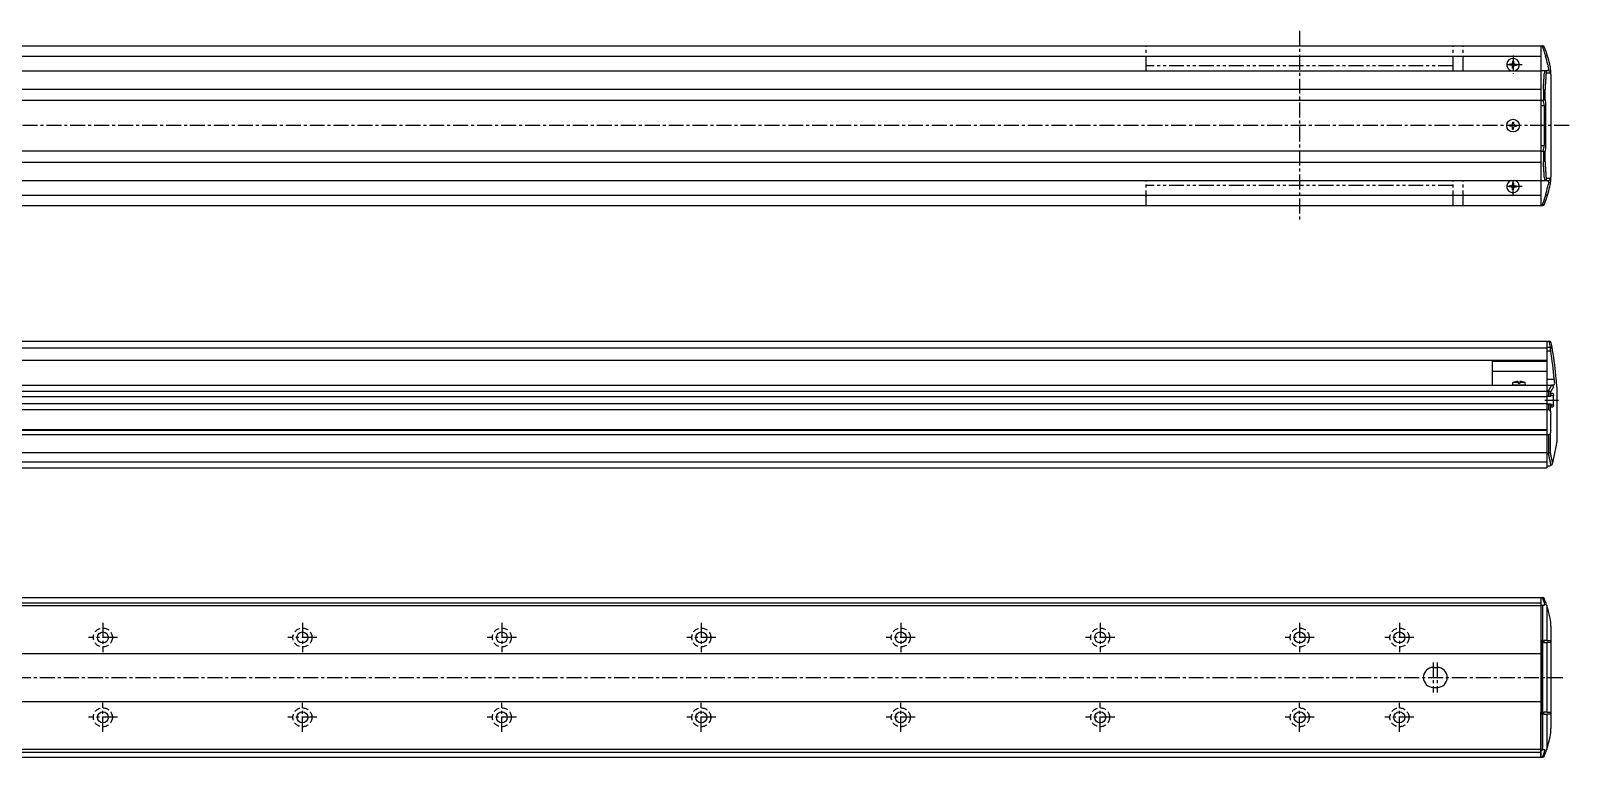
# Model space of a CAD drawing. Extents: x -708 to 834, y 143 to 576.
# Drawn here: x 63 to 834, y 212 to 576 of the extents above; entities that cross this region are included whole.
import ezdxf

# ---------------------------------------------------------------- set-up
doc = ezdxf.new("R2010")
doc.units = 0
for name, pattern in [('CENTER', [12, 7.5, -1.5, 1.5, -1.5]), ('DASHED', [4.5, 3, -1.5]), ('PHANTOM', [15, 7.5, -1.5, 1.5, -1.5, 1.5, -1.5])]:
    doc.linetypes.add(name, pattern=pattern)
doc.layers.get('0').update_dxf_attribs({"linetype": 'CONTINUOUS'})
doc.layers.add('CENTER', color=1, linetype='CENTER')

# ---------------------------------------------------------------- blocks, each defined once
blk = doc.blocks.new('DTL0004')
at = {"color": 0, "linetype": 'CONTINUOUS'}
for p, q in [((-3.15, 0), (-3.04, 1.3)), ((3.15, 0), (-3.15, 0)), ((-0.4, 1.3), (-3.04, 1.3)), ((-0.4, 1.89), (-0.4, 0.9)), ((0.4, 0.9), (-0.4, 0.9)), ((0.4, 1.89), (0.4, 0.9)), ((3.04, 1.3), (0.4, 1.3)), ((3.15, 0), (3.04, 1.3))]:
    blk.add_line(p, q, dxfattribs=at)
for start, end in [(92.87228, 112.35653), (67.64347, 87.12772)]:
    blk.add_arc((0, -6.08), 7.98, start, end, dxfattribs=at)
at = {"color": 0}
blk.add_point((0, 0), dxfattribs=at)
blk.add_point((0, 0), dxfattribs=at)

msp = doc.modelspace()

# ---------------------------------------------------------------- linework, layer by layer
at = {"color": 7, "linetype": 'CONTINUOUS'}
for p, q in [((-537.79, 568.36), (820.21, 568.36)), ((-223.79, 563.16), (820.21, 563.16)), ((820.21, 568.36), (820.21, 488.36)), ((820.21, 568.36), (820.79, 568.36)), ((820.99, 568.36), (820.79, 568.36)), ((822.6, 563.19), (822.45, 563.17)), ((-537.79, 555.86), (820.21, 555.86)), ((804.46, 559.11), (804.46, 558.61)), ((805.21, 559.11), (804.46, 559.11)), ((805.21, 558.61), (804.46, 558.61)), ((805.96, 560.61), (805.96, 559.86)), ((805.96, 560.61), (806.46, 560.61)), ((805.96, 557.11), (805.96, 557.87)), ((805.96, 557.11), (806.46, 557.11)), ((806.46, 560.61), (806.46, 559.86)), ((806.46, 557.11), (806.46, 557.87)), ((807.2, 559.11), (807.96, 559.11)), ((807.2, 558.61), (807.96, 558.61)), ((807.96, 559.11), (807.96, 558.61)), ((823.88, 555.86), (820.21, 555.86)), ((823.59, 558.86), (823.81, 558.13)), ((824.79, 558.09), (824.57, 559.08)), ((825.11, 555.98), (825.11, 555.99)), ((823.04, 554.86), (824.87, 554.86)), ((825.21, 554.01), (825.21, 502.71)), ((-537.79, 546.63), (820.21, 546.63)), ((-537.79, 541.1), (820.21, 541.1)), ((820.21, 541.11), (821.29, 541.11)), ((821.4, 541.12), (821.29, 541.11)), ((821.39, 546.61), (821.4, 546.61)), ((821.4, 546.61), (821.4, 541.12)), ((822.38, 541.7), (822.38, 546.44)), ((820.21, 538.36), (821.72, 538.36)), ((821.72, 538.36), (821.72, 518.36)), ((822.71, 518.36), (822.71, 538.36)), ((804.46, 528.61), (804.46, 528.11)), ((805.21, 528.61), (804.46, 528.61)), ((805.21, 528.11), (804.46, 528.11)), ((805.96, 530.11), (805.96, 529.36)), ((805.96, 530.11), (806.46, 530.11)), ((805.96, 526.61), (805.96, 527.37)), ((805.96, 526.61), (806.46, 526.61)), ((806.46, 530.11), (806.46, 529.36)), ((806.46, 526.61), (806.46, 527.37)), ((807.2, 528.61), (807.96, 528.61)), ((807.2, 528.11), (807.96, 528.11)), ((807.96, 528.61), (807.96, 528.11)), ((820.21, 518.36), (821.72, 518.36)), ((-537.79, 515.63), (820.21, 515.63)), ((-537.79, 510.09), (820.21, 510.09)), ((820.21, 515.61), (821.29, 515.61)), ((821.29, 515.61), (821.4, 515.61)), ((821.4, 510.11), (821.39, 510.11)), ((821.4, 515.61), (821.4, 510.11)), ((822.38, 510.29), (822.38, 515.02)), ((824.87, 501.86), (823.04, 501.86)), ((-537.79, 500.86), (820.21, 500.86)), ((804.46, 498.11), (804.46, 497.61)), ((805.21, 498.11), (804.46, 498.11)), ((805.21, 497.61), (804.46, 497.61)), ((805.96, 499.61), (805.96, 498.86)), ((805.96, 499.61), (806.46, 499.61)), ((805.96, 496.11), (805.96, 496.87)), ((805.96, 496.11), (806.46, 496.11)), ((806.46, 499.61), (806.46, 498.86)), ((806.46, 496.11), (806.46, 496.87)), ((807.2, 498.11), (807.96, 498.11)), ((807.2, 497.61), (807.96, 497.61)), ((807.96, 498.11), (807.96, 497.61)), ((820.21, 500.86), (823.88, 500.86)), ((823.59, 497.86), (823.81, 498.6)), ((824.57, 497.64), (824.79, 498.64)), ((825.11, 500.73), (825.11, 500.75)), ((-537.79, 488.36), (820.21, 488.36)), ((-223.79, 493.56), (820.21, 493.56)), ((820.21, 488.36), (820.79, 488.36)), ((820.79, 488.36), (820.99, 488.36)), ((822.6, 493.54), (822.45, 493.56)), ((-223.79, 420.28), (823.21, 420.28)), ((-223.79, 416.92), (823.21, 416.92)), ((823.21, 420.28), (823.21, 357.78)), ((823.21, 420.28), (823.21, 410.78)), ((823.21, 420.28), (824.39, 420.28)), ((823.21, 420.28), (823.21, 410.78)), ((823.21, 417.39), (824.9, 417.39)), ((824.4, 420.28), (824.39, 420.28)), ((-223.79, 410.78), (823.21, 410.78)), ((795.71, 410.78), (795.71, 398.28)), ((795.71, 410.31), (823.21, 410.31)), ((823.21, 415.51), (825.06, 415.51)), ((795.71, 405.32), (823.21, 405.32)), ((823.21, 401.28), (826.88, 401.28)), ((-537.79, 398.28), (823.21, 398.28)), ((-537.79, 395.28), (823.21, 395.28)), ((823.21, 398.28), (825.45, 398.28)), ((823.21, 398.28), (823.21, 356.78)), ((823.21, 395.28), (823.79, 395.28)), ((823.79, 395.28), (823.99, 395.26)), ((823.99, 395.26), (823.99, 392.68)), ((824.92, 392.68), (824.92, 394.7)), ((826.12, 394.13), (825.17, 394.13)), ((825.17, 394.13), (825.17, 392.68)), ((826.59, 398.28), (825.45, 398.28)), ((825.45, 398.28), (825.6, 398.27)), ((826.81, 398.37), (826.59, 398.28)), ((828.11, 398.6), (828.11, 398.59)), ((828.21, 397.28), (828.21, 369.78)), ((-537.79, 392.53), (823.21, 392.53)), ((-537.79, 389.03), (823.21, 389.03)), ((-537.79, 386.02), (823.21, 386.02)), ((823.21, 392.68), (825.17, 392.68)), ((823.21, 388.88), (825.17, 388.88)), ((823.21, 386.02), (823.99, 386.02)), ((823.99, 388.88), (823.99, 386.02)), ((824.92, 385.21), (824.92, 388.88)), ((825.17, 393.13), (826.44, 393.13)), ((825.17, 388.88), (825.17, 387.43)), ((825.17, 388.43), (826.44, 388.43)), ((825.17, 387.43), (826.12, 387.43)), ((826.44, 388.43), (826.44, 393.13)), ((825.06, 375.78), (825.06, 383.78)), ((-537.79, 376.08), (823.21, 376.08)), ((-537.79, 375.78), (823.21, 375.78)), ((-537.79, 373.54), (823.21, 373.54)), ((823.21, 373.54), (823.99, 373.54)), ((823.99, 373.54), (823.99, 364.28)), ((824.92, 364.55), (824.92, 374.35)), ((-537.79, 364.55), (823.21, 364.55)), ((823.21, 364.28), (823.93, 364.28)), ((823.99, 364.28), (823.93, 364.28)), ((-537.79, 359.78), (823.21, 359.78)), ((-537.79, 356.78), (823.21, 356.78)), ((823.21, 357.78), (824.15, 357.78)), ((826.09, 359.31), (826.05, 359.17)), ((-537.79, 291.83), (820.21, 291.83)), ((-537.79, 289.23), (820.21, 289.23)), ((-537.79, 287.83), (820.21, 287.83)), ((820.21, 291.83), (820.21, 211.83)), ((820.21, 291.83), (820.21, 269.38)), ((820.21, 291.83), (820.93, 291.83)), ((820.21, 288.08), (821.15, 288.08)), ((820.93, 291.83), (820.99, 291.83)), ((821.15, 215.58), (821.15, 288.08)), ((823.05, 288.04), (823.09, 287.91)), ((823.09, 287.91), (823.09, 270.33)), ((820.66, 270.33), (820.21, 270.33)), ((820.66, 270.33), (820.66, 233.33)), ((823.09, 270.33), (821.71, 270.33)), ((821.71, 270.33), (821.71, 269.33)), ((823.09, 270.33), (825.04, 270.33)), ((825.04, 270.33), (825.21, 270.27)), ((825.21, 277.48), (825.21, 226.18)), ((-537.79, 263.83), (820.21, 263.83)), ((820.21, 269.38), (820.66, 269.37)), ((821.71, 269.33), (823.09, 269.33)), ((823.09, 269.33), (823.09, 234.33)), ((825.04, 269.33), (823.09, 269.33)), ((825.21, 269.27), (825.04, 269.33)), ((766.21, 256.83), (768.21, 256.83)), ((766.21, 246.83), (768.21, 246.83)), ((-537.79, 239.83), (820.21, 239.83)), ((820.66, 234.29), (820.21, 234.28)), ((820.21, 211.83), (820.21, 234.28)), ((820.66, 233.33), (820.21, 233.33)), ((823.09, 234.33), (821.71, 234.33)), ((821.71, 233.33), (821.71, 234.33)), ((821.71, 233.33), (823.09, 233.33)), ((823.09, 234.33), (825.04, 234.33)), ((823.09, 233.33), (823.09, 215.75)), ((825.04, 233.33), (823.09, 233.33)), ((825.04, 234.33), (825.21, 234.39)), ((825.21, 233.39), (825.04, 233.33)), ((-537.79, 215.83), (820.21, 215.83)), ((-537.79, 214.43), (820.21, 214.43)), ((-537.79, 211.83), (820.21, 211.83)), ((820.21, 215.58), (821.15, 215.58)), ((820.21, 211.83), (820.93, 211.83)), ((820.99, 211.83), (820.93, 211.83)), ((823.09, 215.75), (823.05, 215.62))]:
    msp.add_line(p, q, dxfattribs=at)
at = {"color": 3, "linetype": 'PHANTOM'}
for p, q in [((622.21, 555.86), (622.21, 568.36)), ((776.21, 555.86), (776.21, 568.36)), ((781.21, 555.86), (781.21, 568.36)), ((776.21, 558.36), (622.21, 558.36)), ((622.21, 488.36), (622.21, 500.86)), ((776.21, 498.36), (622.21, 498.36)), ((776.21, 488.36), (776.21, 500.86)), ((781.21, 488.36), (781.21, 500.86))]:
    msp.add_line(p, q, dxfattribs=at)
at = {"color": 7, "linetype": 'CONTINUOUS'}
for points in [[(823.49, 563.19), (823.49, 563.19), (823.48, 563.21), (823.37, 563.27), (823.17, 563.28), (822.9, 563.25), (822.6, 563.19)], [(824.11, 556.67), (824.02, 557.22), (823.81, 558.13)], [(824.11, 500.06), (824.02, 499.5), (823.81, 498.6)], [(823.49, 493.54), (823.49, 493.54), (823.48, 493.52), (823.37, 493.46), (823.17, 493.45), (822.9, 493.48), (822.6, 493.54)], [(825.06, 415.51), (825.02, 415.94), (824.97, 416.56), (824.93, 417.06), (824.9, 417.39)], [(826.12, 394.13), (826.13, 394.13), (826.24, 394.06), (826.33, 393.89), (826.39, 393.65), (826.43, 393.36), (826.44, 393.13)], [(826.81, 398.37), (827.02, 398.77), (827.11, 399.24)], [(826.44, 388.43), (826.43, 388.33), (826.41, 388.01), (826.35, 387.72), (826.25, 387.52), (826.15, 387.43), (826.12, 387.43)], [(824.92, 385.21), (825, 384.72), (825.06, 383.78)], [(825.06, 375.78), (825.04, 375.24), (824.92, 374.35)], [(826.09, 359.31), (827.01, 363.4), (827.79, 367.36)], [(823.05, 288.04), (823.01, 288.14), (822.86, 288.27), (822.6, 288.32), (822.21, 288.25)], [(824.79, 281.56), (824.01, 284.83), (823.09, 287.91)], [(823.09, 215.75), (824.01, 218.84), (824.79, 222.1)], [(822.21, 215.41), (822.42, 215.35), (822.73, 215.35), (822.95, 215.45), (823.05, 215.62)]]:
    msp.add_lwpolyline(points, dxfattribs=at)
for points in [[(821.39, 546.61, 0), (821.39, 546.68, 0), (821.39, 546.74, 0), (821.4, 546.8, 0), (821.4, 546.86, 0), (821.41, 546.92, 0), (821.41, 546.99, 0), (821.41, 547.05, 0), (821.42, 547.11, 0), (821.42, 547.17, 0), (821.43, 547.23, 0), (821.43, 547.29, 0), (821.44, 547.36, 0), (821.44, 547.42, 0), (821.44, 547.48, 0), (821.45, 547.54, 0), (821.45, 547.6, 0), (821.46, 547.67, 0), (821.46, 547.73, 0), (821.46, 547.79, 0), (821.47, 547.85, 0), (821.47, 547.91, 0), (821.48, 547.98, 0), (821.48, 548.04, 0), (821.49, 548.1, 0), (821.49, 548.16, 0), (821.49, 548.22, 0), (821.5, 548.29, 0), (821.5, 548.35, 0), (821.51, 548.41, 0), (821.51, 548.47, 0), (821.51, 548.53, 0), (821.52, 548.6, 0), (821.52, 548.66, 0), (821.53, 548.72, 0), (821.53, 548.78, 0), (821.53, 548.84, 0), (821.54, 548.9, 0), (821.54, 548.97, 0), (821.55, 549.03, 0), (821.55, 549.09, 0), (821.55, 549.15, 0), (821.56, 549.22, 0), (821.56, 549.28, 0), (821.57, 549.34, 0), (821.57, 549.4, 0), (821.57, 549.46, 0), (821.58, 549.52, 0), (821.58, 549.59, 0), (821.59, 549.65, 0), (821.59, 549.71, 0), (821.6, 549.77, 0), (821.6, 549.84, 0), (821.6, 549.9, 0), (821.61, 549.96, 0), (821.61, 550.02, 0), (821.62, 550.08, 0), (821.62, 550.14, 0), (821.62, 550.21, 0), (821.63, 550.27, 0), (821.63, 550.33, 0), (821.63, 550.39, 0), (821.64, 550.45, 0), (821.64, 550.52, 0), (821.65, 550.58, 0), (821.65, 550.64, 0), (821.65, 550.7, 0), (821.66, 550.76, 0), (821.66, 550.83, 0), (821.67, 550.89, 0), (821.67, 550.95, 0), (821.67, 551.01, 0), (821.68, 551.07, 0), (821.68, 551.14, 0), (821.69, 551.2, 0), (821.69, 551.26, 0), (821.69, 551.32, 0), (821.7, 551.38, 0), (821.7, 551.45, 0), (821.71, 551.51, 0), (821.71, 551.57, 0), (821.72, 551.63, 0), (821.72, 551.69, 0), (821.72, 551.76, 0), (821.73, 551.82, 0), (821.73, 551.88, 0), (821.73, 551.94, 0), (821.74, 552, 0), (821.74, 552.07, 0), (821.75, 552.13, 0), (821.75, 552.19, 0), (821.75, 552.25, 0), (821.76, 552.31, 0), (821.76, 552.38, 0), (821.77, 552.44, 0), (821.77, 552.5, 0), (821.77, 552.56, 0), (821.78, 552.62, 0), (821.78, 552.69, 0), (821.79, 552.75, 0), (821.79, 552.81, 0), (821.79, 552.87, 0), (821.8, 552.93, 0), (821.8, 553, 0), (821.8, 553.06, 0), (821.81, 553.12, 0), (821.81, 553.18, 0), (821.82, 553.24, 0), (821.82, 553.31, 0), (821.83, 553.37, 0), (821.83, 553.43, 0), (821.83, 553.49, 0), (821.84, 553.55, 0), (821.84, 553.62, 0), (821.84, 553.68, 0), (821.85, 553.74, 0), (821.85, 553.8, 0), (821.86, 553.87, 0), (821.86, 553.93, 0), (821.86, 553.99, 0), (821.87, 554.05, 0), (821.87, 554.11, 0), (821.88, 554.17, 0), (821.88, 554.24, 0), (821.88, 554.3, 0), (821.89, 554.36, 0), (821.89, 554.42, 0), (821.89, 554.49, 0), (821.9, 554.55, 0)], [(822.38, 546.44, 0), (822.38, 546.5, 0), (822.39, 546.56, 0), (822.39, 546.62, 0), (822.4, 546.68, 0), (822.4, 546.74, 0), (822.4, 546.8, 0), (822.41, 546.86, 0), (822.41, 546.92, 0), (822.42, 546.98, 0), (822.42, 547.04, 0), (822.42, 547.1, 0), (822.43, 547.16, 0), (822.43, 547.23, 0), (822.44, 547.29, 0), (822.44, 547.35, 0), (822.45, 547.41, 0), (822.45, 547.47, 0), (822.45, 547.53, 0), (822.46, 547.59, 0), (822.46, 547.65, 0), (822.47, 547.71, 0), (822.47, 547.77, 0), (822.47, 547.83, 0), (822.48, 547.89, 0), (822.48, 547.95, 0), (822.49, 548.01, 0), (822.49, 548.07, 0), (822.49, 548.13, 0), (822.5, 548.2, 0), (822.5, 548.26, 0), (822.51, 548.32, 0), (822.51, 548.38, 0), (822.51, 548.44, 0), (822.52, 548.5, 0), (822.52, 548.56, 0), (822.53, 548.62, 0), (822.53, 548.68, 0), (822.53, 548.74, 0), (822.54, 548.8, 0), (822.54, 548.86, 0), (822.55, 548.92, 0), (822.55, 548.98, 0), (822.55, 549.04, 0), (822.56, 549.11, 0), (822.56, 549.17, 0), (822.57, 549.23, 0), (822.57, 549.29, 0), (822.57, 549.35, 0), (822.58, 549.41, 0), (822.58, 549.47, 0), (822.59, 549.53, 0), (822.59, 549.59, 0), (822.59, 549.65, 0), (822.6, 549.71, 0), (822.6, 549.77, 0), (822.61, 549.83, 0), (822.61, 549.89, 0), (822.61, 549.96, 0), (822.62, 550.02, 0), (822.62, 550.08, 0), (822.63, 550.14, 0), (822.63, 550.2, 0), (822.63, 550.26, 0), (822.64, 550.32, 0), (822.64, 550.38, 0), (822.64, 550.44, 0), (822.65, 550.5, 0), (822.65, 550.56, 0), (822.66, 550.62, 0), (822.66, 550.68, 0), (822.66, 550.74, 0), (822.67, 550.8, 0), (822.67, 550.87, 0), (822.68, 550.93, 0), (822.68, 550.99, 0), (822.68, 551.05, 0), (822.69, 551.11, 0), (822.69, 551.17, 0), (822.7, 551.23, 0), (822.7, 551.29, 0), (822.7, 551.35, 0), (822.71, 551.41, 0), (822.71, 551.47, 0), (822.72, 551.53, 0), (822.72, 551.59, 0), (822.72, 551.65, 0), (822.73, 551.71, 0), (822.73, 551.78, 0), (822.73, 551.84, 0), (822.74, 551.9, 0), (822.74, 551.96, 0), (822.75, 552.02, 0), (822.75, 552.08, 0), (822.75, 552.14, 0), (822.76, 552.2, 0), (822.76, 552.26, 0), (822.77, 552.32, 0), (822.77, 552.38, 0), (822.77, 552.44, 0), (822.78, 552.5, 0), (822.78, 552.57, 0), (822.78, 552.63, 0), (822.79, 552.69, 0), (822.79, 552.75, 0), (822.8, 552.81, 0), (822.8, 552.87, 0), (822.8, 552.93, 0), (822.81, 552.99, 0), (822.81, 553.05, 0), (822.82, 553.11, 0), (822.82, 553.17, 0), (822.82, 553.23, 0), (822.83, 553.29, 0), (822.83, 553.35, 0), (822.84, 553.42, 0), (822.84, 553.48, 0), (822.84, 553.54, 0), (822.85, 553.6, 0), (822.85, 553.66, 0), (822.85, 553.72, 0), (822.86, 553.78, 0), (822.86, 553.84, 0), (822.87, 553.9, 0), (822.87, 553.96, 0), (822.87, 554.02, 0), (822.88, 554.08, 0), (822.88, 554.14, 0), (822.88, 554.21, 0)], [(821.9, 502.18, 0), (821.89, 502.24, 0), (821.89, 502.3, 0), (821.89, 502.37, 0), (821.88, 502.43, 0), (821.88, 502.49, 0), (821.88, 502.55, 0), (821.87, 502.61, 0), (821.87, 502.68, 0), (821.86, 502.74, 0), (821.86, 502.8, 0), (821.86, 502.86, 0), (821.85, 502.92, 0), (821.85, 502.99, 0), (821.84, 503.05, 0), (821.84, 503.11, 0), (821.84, 503.17, 0), (821.83, 503.24, 0), (821.83, 503.3, 0), (821.83, 503.36, 0), (821.82, 503.42, 0), (821.82, 503.48, 0), (821.81, 503.54, 0), (821.81, 503.61, 0), (821.8, 503.67, 0), (821.8, 503.73, 0), (821.8, 503.79, 0), (821.79, 503.85, 0), (821.79, 503.92, 0), (821.79, 503.98, 0), (821.78, 504.04, 0), (821.78, 504.1, 0), (821.77, 504.17, 0), (821.77, 504.23, 0), (821.77, 504.29, 0), (821.76, 504.35, 0), (821.76, 504.41, 0), (821.75, 504.48, 0), (821.75, 504.54, 0), (821.75, 504.6, 0), (821.74, 504.66, 0), (821.74, 504.72, 0), (821.73, 504.79, 0), (821.73, 504.85, 0), (821.73, 504.91, 0), (821.72, 504.97, 0), (821.72, 505.03, 0), (821.72, 505.1, 0), (821.71, 505.16, 0), (821.71, 505.22, 0), (821.7, 505.28, 0), (821.7, 505.34, 0), (821.69, 505.4, 0), (821.69, 505.47, 0), (821.69, 505.53, 0), (821.68, 505.59, 0), (821.68, 505.65, 0), (821.67, 505.71, 0), (821.67, 505.78, 0), (821.67, 505.84, 0), (821.66, 505.9, 0), (821.66, 505.96, 0), (821.65, 506.02, 0), (821.65, 506.09, 0), (821.65, 506.15, 0), (821.64, 506.21, 0), (821.64, 506.27, 0), (821.63, 506.33, 0), (821.63, 506.4, 0), (821.63, 506.46, 0), (821.62, 506.52, 0), (821.62, 506.58, 0), (821.62, 506.64, 0), (821.61, 506.71, 0), (821.61, 506.77, 0), (821.6, 506.83, 0), (821.6, 506.89, 0), (821.6, 506.95, 0), (821.59, 507.02, 0), (821.59, 507.08, 0), (821.58, 507.14, 0), (821.58, 507.2, 0), (821.57, 507.26, 0), (821.57, 507.33, 0), (821.57, 507.39, 0), (821.56, 507.45, 0), (821.56, 507.51, 0), (821.55, 507.57, 0), (821.55, 507.64, 0), (821.55, 507.7, 0), (821.54, 507.76, 0), (821.54, 507.82, 0), (821.53, 507.88, 0), (821.53, 507.95, 0), (821.53, 508.01, 0), (821.52, 508.07, 0), (821.52, 508.13, 0), (821.51, 508.19, 0), (821.51, 508.26, 0), (821.51, 508.32, 0), (821.5, 508.38, 0), (821.5, 508.44, 0), (821.49, 508.5, 0), (821.49, 508.57, 0), (821.49, 508.63, 0), (821.48, 508.69, 0), (821.48, 508.75, 0), (821.47, 508.81, 0), (821.47, 508.88, 0), (821.46, 508.94, 0), (821.46, 509, 0), (821.46, 509.06, 0), (821.45, 509.12, 0), (821.45, 509.18, 0), (821.44, 509.25, 0), (821.44, 509.31, 0), (821.44, 509.37, 0), (821.43, 509.43, 0), (821.43, 509.49, 0), (821.42, 509.56, 0), (821.42, 509.62, 0), (821.41, 509.68, 0), (821.41, 509.74, 0), (821.41, 509.8, 0), (821.4, 509.87, 0), (821.4, 509.93, 0), (821.39, 509.99, 0), (821.39, 510.05, 0), (821.39, 510.11, 0)], [(822.88, 502.52, 0), (822.88, 502.58, 0), (822.88, 502.64, 0), (822.87, 502.7, 0), (822.87, 502.76, 0), (822.87, 502.83, 0), (822.86, 502.89, 0), (822.86, 502.95, 0), (822.85, 503.01, 0), (822.85, 503.07, 0), (822.85, 503.13, 0), (822.84, 503.19, 0), (822.84, 503.25, 0), (822.84, 503.31, 0), (822.83, 503.37, 0), (822.83, 503.43, 0), (822.82, 503.49, 0), (822.82, 503.55, 0), (822.82, 503.62, 0), (822.81, 503.68, 0), (822.81, 503.74, 0), (822.8, 503.8, 0), (822.8, 503.86, 0), (822.8, 503.92, 0), (822.79, 503.98, 0), (822.79, 504.04, 0), (822.78, 504.1, 0), (822.78, 504.16, 0), (822.78, 504.22, 0), (822.77, 504.28, 0), (822.77, 504.34, 0), (822.77, 504.4, 0), (822.76, 504.47, 0), (822.76, 504.53, 0), (822.75, 504.59, 0), (822.75, 504.65, 0), (822.75, 504.71, 0), (822.74, 504.77, 0), (822.74, 504.83, 0), (822.73, 504.89, 0), (822.73, 504.95, 0), (822.73, 505.01, 0), (822.72, 505.07, 0), (822.72, 505.13, 0), (822.72, 505.19, 0), (822.71, 505.25, 0), (822.71, 505.32, 0), (822.7, 505.38, 0), (822.7, 505.44, 0), (822.7, 505.5, 0), (822.69, 505.56, 0), (822.69, 505.62, 0), (822.68, 505.68, 0), (822.68, 505.74, 0), (822.68, 505.8, 0), (822.67, 505.86, 0), (822.67, 505.92, 0), (822.66, 505.98, 0), (822.66, 506.04, 0), (822.66, 506.11, 0), (822.65, 506.17, 0), (822.65, 506.23, 0), (822.64, 506.29, 0), (822.64, 506.35, 0), (822.64, 506.41, 0), (822.63, 506.47, 0), (822.63, 506.53, 0), (822.63, 506.59, 0), (822.62, 506.65, 0), (822.62, 506.71, 0), (822.61, 506.77, 0), (822.61, 506.83, 0), (822.61, 506.89, 0), (822.6, 506.95, 0), (822.6, 507.01, 0), (822.59, 507.08, 0), (822.59, 507.14, 0), (822.59, 507.2, 0), (822.58, 507.26, 0), (822.58, 507.32, 0), (822.57, 507.38, 0), (822.57, 507.44, 0), (822.57, 507.5, 0), (822.56, 507.56, 0), (822.56, 507.62, 0), (822.55, 507.68, 0), (822.55, 507.74, 0), (822.55, 507.8, 0), (822.54, 507.87, 0), (822.54, 507.93, 0), (822.53, 507.99, 0), (822.53, 508.05, 0), (822.53, 508.11, 0), (822.52, 508.17, 0), (822.52, 508.23, 0), (822.51, 508.29, 0), (822.51, 508.35, 0), (822.51, 508.41, 0), (822.5, 508.47, 0), (822.5, 508.53, 0), (822.49, 508.59, 0), (822.49, 508.65, 0), (822.49, 508.71, 0), (822.48, 508.77, 0), (822.48, 508.83, 0), (822.47, 508.9, 0), (822.47, 508.96, 0), (822.47, 509.02, 0), (822.46, 509.08, 0), (822.46, 509.14, 0), (822.45, 509.2, 0), (822.45, 509.26, 0), (822.45, 509.32, 0), (822.44, 509.38, 0), (822.44, 509.44, 0), (822.43, 509.5, 0), (822.43, 509.56, 0), (822.42, 509.62, 0), (822.42, 509.68, 0), (822.42, 509.75, 0), (822.41, 509.8, 0), (822.41, 509.87, 0), (822.4, 509.93, 0), (822.4, 509.99, 0), (822.4, 510.05, 0), (822.39, 510.11, 0), (822.39, 510.17, 0), (822.38, 510.23, 0), (822.38, 510.29, 0)], [(823.79, 395.28, 0), (823.8, 395.3, 0), (823.82, 395.33, 0), (823.84, 395.35, 0), (823.85, 395.37, 0), (823.87, 395.39, 0), (823.88, 395.42, 0), (823.9, 395.44, 0), (823.92, 395.46, 0), (823.93, 395.49, 0), (823.95, 395.51, 0), (823.96, 395.53, 0), (823.98, 395.56, 0), (824, 395.58, 0), (824.01, 395.6, 0), (824.03, 395.62, 0), (824.04, 395.65, 0), (824.06, 395.67, 0), (824.07, 395.69, 0), (824.09, 395.72, 0), (824.1, 395.74, 0), (824.12, 395.76, 0), (824.13, 395.79, 0), (824.15, 395.81, 0), (824.16, 395.83, 0), (824.18, 395.86, 0), (824.19, 395.88, 0), (824.21, 395.9, 0), (824.23, 395.93, 0), (824.24, 395.95, 0), (824.26, 395.97, 0), (824.27, 396, 0), (824.29, 396.02, 0), (824.3, 396.04, 0), (824.32, 396.06, 0), (824.33, 396.09, 0), (824.35, 396.11, 0), (824.36, 396.13, 0), (824.38, 396.16, 0), (824.39, 396.18, 0), (824.4, 396.2, 0), (824.42, 396.23, 0), (824.43, 396.25, 0), (824.45, 396.27, 0), (824.46, 396.3, 0), (824.48, 396.32, 0), (824.49, 396.34, 0), (824.51, 396.37, 0), (824.52, 396.39, 0), (824.54, 396.41, 0), (824.55, 396.44, 0), (824.57, 396.46, 0), (824.58, 396.48, 0), (824.6, 396.51, 0), (824.61, 396.53, 0), (824.62, 396.55, 0), (824.64, 396.58, 0), (824.65, 396.6, 0), (824.67, 396.62, 0), (824.68, 396.65, 0), (824.7, 396.67, 0), (824.71, 396.69, 0), (824.72, 396.72, 0), (824.74, 396.74, 0), (824.75, 396.76, 0), (824.77, 396.79, 0), (824.78, 396.81, 0), (824.79, 396.83, 0), (824.81, 396.86, 0), (824.82, 396.88, 0), (824.84, 396.9, 0), (824.85, 396.93, 0), (824.86, 396.95, 0), (824.88, 396.97, 0), (824.89, 397, 0), (824.91, 397.02, 0), (824.92, 397.04, 0), (824.93, 397.07, 0), (824.95, 397.09, 0), (824.96, 397.11, 0), (824.98, 397.14, 0), (824.99, 397.16, 0), (825, 397.18, 0), (825.01, 397.21, 0), (825.03, 397.23, 0), (825.04, 397.25, 0), (825.06, 397.28, 0), (825.07, 397.3, 0), (825.08, 397.32, 0), (825.1, 397.35, 0), (825.11, 397.37, 0), (825.12, 397.39, 0), (825.14, 397.42, 0), (825.15, 397.44, 0), (825.16, 397.47, 0), (825.18, 397.49, 0), (825.19, 397.51, 0), (825.2, 397.54, 0), (825.21, 397.56, 0), (825.23, 397.58, 0), (825.24, 397.61, 0), (825.25, 397.63, 0), (825.27, 397.65, 0), (825.28, 397.68, 0), (825.29, 397.7, 0), (825.31, 397.73, 0), (825.32, 397.75, 0), (825.33, 397.77, 0), (825.35, 397.8, 0), (825.36, 397.82, 0), (825.37, 397.84, 0), (825.38, 397.87, 0), (825.4, 397.89, 0), (825.41, 397.91, 0), (825.42, 397.94, 0), (825.43, 397.96, 0), (825.45, 397.99, 0), (825.46, 398.01, 0), (825.47, 398.03, 0), (825.48, 398.06, 0), (825.5, 398.08, 0), (825.51, 398.1, 0), (825.52, 398.13, 0), (825.53, 398.15, 0), (825.55, 398.17, 0), (825.56, 398.2, 0), (825.57, 398.22, 0), (825.58, 398.25, 0), (825.6, 398.27, 0)], [(824.92, 394.7, 0), (824.93, 394.72, 0), (824.95, 394.74, 0), (824.96, 394.76, 0), (824.97, 394.78, 0), (824.99, 394.8, 0), (825, 394.82, 0), (825.01, 394.84, 0), (825.03, 394.86, 0), (825.04, 394.88, 0), (825.05, 394.9, 0), (825.07, 394.92, 0), (825.08, 394.94, 0), (825.09, 394.96, 0), (825.11, 394.98, 0), (825.12, 395, 0), (825.13, 395.02, 0), (825.15, 395.04, 0), (825.16, 395.06, 0), (825.17, 395.08, 0), (825.19, 395.1, 0), (825.2, 395.12, 0), (825.21, 395.14, 0), (825.23, 395.16, 0), (825.24, 395.18, 0), (825.25, 395.2, 0), (825.27, 395.22, 0), (825.28, 395.24, 0), (825.29, 395.26, 0), (825.31, 395.28, 0), (825.32, 395.3, 0), (825.33, 395.32, 0), (825.35, 395.34, 0), (825.36, 395.36, 0), (825.37, 395.38, 0), (825.38, 395.4, 0), (825.4, 395.42, 0), (825.41, 395.44, 0), (825.42, 395.46, 0), (825.44, 395.48, 0), (825.45, 395.5, 0), (825.46, 395.52, 0), (825.47, 395.54, 0), (825.49, 395.56, 0), (825.5, 395.58, 0), (825.51, 395.6, 0), (825.52, 395.62, 0), (825.54, 395.64, 0), (825.55, 395.66, 0), (825.56, 395.68, 0), (825.58, 395.7, 0), (825.59, 395.72, 0), (825.6, 395.74, 0), (825.61, 395.76, 0), (825.62, 395.78, 0), (825.64, 395.8, 0), (825.65, 395.82, 0), (825.66, 395.84, 0), (825.67, 395.86, 0), (825.69, 395.88, 0), (825.7, 395.9, 0), (825.71, 395.92, 0), (825.73, 395.94, 0), (825.74, 395.96, 0), (825.75, 395.98, 0), (825.76, 396, 0), (825.77, 396.02, 0), (825.79, 396.04, 0), (825.8, 396.06, 0), (825.81, 396.08, 0), (825.82, 396.1, 0), (825.84, 396.12, 0), (825.85, 396.14, 0), (825.86, 396.16, 0), (825.87, 396.18, 0), (825.88, 396.2, 0), (825.89, 396.22, 0), (825.91, 396.24, 0), (825.92, 396.26, 0), (825.93, 396.29, 0), (825.94, 396.31, 0), (825.95, 396.32, 0), (825.97, 396.35, 0), (825.98, 396.37, 0), (825.99, 396.39, 0), (826, 396.41, 0), (826.01, 396.43, 0), (826.02, 396.45, 0), (826.04, 396.47, 0), (826.05, 396.49, 0), (826.06, 396.51, 0), (826.07, 396.53, 0), (826.08, 396.55, 0), (826.1, 396.57, 0), (826.11, 396.59, 0), (826.12, 396.61, 0), (826.13, 396.63, 0), (826.14, 396.65, 0), (826.15, 396.67, 0), (826.16, 396.69, 0), (826.18, 396.71, 0), (826.19, 396.73, 0), (826.2, 396.75, 0), (826.21, 396.77, 0), (826.22, 396.79, 0), (826.23, 396.81, 0), (826.24, 396.83, 0), (826.26, 396.85, 0), (826.27, 396.87, 0), (826.28, 396.89, 0), (826.29, 396.91, 0), (826.3, 396.93, 0), (826.31, 396.95, 0), (826.32, 396.97, 0), (826.34, 396.99, 0), (826.35, 397.01, 0), (826.36, 397.04, 0), (826.37, 397.06, 0), (826.38, 397.08, 0), (826.39, 397.1, 0), (826.4, 397.12, 0), (826.41, 397.14, 0), (826.42, 397.16, 0), (826.43, 397.18, 0), (826.45, 397.2, 0), (826.46, 397.22, 0), (826.47, 397.24, 0), (826.48, 397.26, 0), (826.49, 397.28, 0)], [(825.21, 358.09, 0), (825.2, 358.13, 0), (825.19, 358.18, 0), (825.19, 358.23, 0), (825.18, 358.28, 0), (825.17, 358.33, 0), (825.16, 358.38, 0), (825.15, 358.43, 0), (825.14, 358.48, 0), (825.13, 358.53, 0), (825.12, 358.57, 0), (825.11, 358.62, 0), (825.1, 358.67, 0), (825.09, 358.72, 0), (825.08, 358.77, 0), (825.08, 358.82, 0), (825.07, 358.87, 0), (825.06, 358.92, 0), (825.05, 358.97, 0), (825.04, 359.01, 0), (825.03, 359.06, 0), (825.02, 359.11, 0), (825.01, 359.16, 0), (825, 359.21, 0), (824.99, 359.26, 0), (824.98, 359.31, 0), (824.97, 359.36, 0), (824.96, 359.4, 0), (824.95, 359.45, 0), (824.94, 359.5, 0), (824.93, 359.55, 0), (824.92, 359.6, 0), (824.91, 359.65, 0), (824.9, 359.7, 0), (824.9, 359.75, 0), (824.89, 359.79, 0), (824.88, 359.84, 0), (824.87, 359.89, 0), (824.86, 359.94, 0), (824.85, 359.99, 0), (824.84, 360.04, 0), (824.83, 360.09, 0), (824.82, 360.13, 0), (824.81, 360.18, 0), (824.8, 360.23, 0), (824.79, 360.28, 0), (824.78, 360.33, 0), (824.77, 360.38, 0), (824.76, 360.43, 0), (824.75, 360.47, 0), (824.74, 360.52, 0), (824.73, 360.57, 0), (824.72, 360.62, 0), (824.71, 360.67, 0), (824.7, 360.72, 0), (824.69, 360.76, 0), (824.68, 360.81, 0), (824.67, 360.86, 0), (824.66, 360.91, 0), (824.65, 360.96, 0), (824.64, 361.01, 0), (824.63, 361.06, 0), (824.62, 361.1, 0), (824.61, 361.15, 0), (824.6, 361.2, 0), (824.59, 361.25, 0), (824.58, 361.3, 0), (824.57, 361.35, 0), (824.56, 361.39, 0), (824.55, 361.44, 0), (824.54, 361.49, 0), (824.53, 361.54, 0), (824.52, 361.59, 0), (824.51, 361.64, 0), (824.5, 361.68, 0), (824.49, 361.73, 0), (824.48, 361.78, 0), (824.47, 361.83, 0), (824.46, 361.88, 0), (824.45, 361.93, 0), (824.44, 361.97, 0), (824.43, 362.02, 0), (824.42, 362.07, 0), (824.41, 362.12, 0), (824.4, 362.17, 0), (824.39, 362.21, 0), (824.38, 362.26, 0), (824.37, 362.31, 0), (824.36, 362.36, 0), (824.35, 362.41, 0), (824.34, 362.46, 0), (824.33, 362.5, 0), (824.32, 362.55, 0), (824.31, 362.6, 0), (824.3, 362.65, 0), (824.29, 362.7, 0), (824.28, 362.75, 0), (824.26, 362.79, 0), (824.25, 362.84, 0), (824.24, 362.89, 0), (824.23, 362.94, 0), (824.22, 362.99, 0), (824.21, 363.03, 0), (824.2, 363.08, 0), (824.19, 363.13, 0), (824.18, 363.18, 0), (824.17, 363.23, 0), (824.16, 363.27, 0), (824.15, 363.32, 0), (824.14, 363.37, 0), (824.13, 363.42, 0), (824.12, 363.47, 0), (824.11, 363.51, 0), (824.1, 363.56, 0), (824.09, 363.61, 0), (824.08, 363.66, 0), (824.06, 363.7, 0), (824.05, 363.75, 0), (824.04, 363.8, 0), (824.03, 363.85, 0), (824.02, 363.9, 0), (824.01, 363.94, 0), (824, 363.99, 0), (823.99, 364.04, 0), (823.98, 364.09, 0), (823.97, 364.14, 0), (823.96, 364.18, 0), (823.95, 364.23, 0), (823.93, 364.28, 0)], [(826.05, 359.17, 0), (826.04, 359.21, 0), (826.04, 359.25, 0), (826.03, 359.3, 0), (826.02, 359.34, 0), (826.01, 359.38, 0), (826, 359.43, 0), (826, 359.47, 0), (825.99, 359.51, 0), (825.98, 359.55, 0), (825.97, 359.59, 0), (825.96, 359.64, 0), (825.95, 359.68, 0), (825.95, 359.72, 0), (825.94, 359.76, 0), (825.93, 359.81, 0), (825.92, 359.85, 0), (825.91, 359.89, 0), (825.9, 359.93, 0), (825.9, 359.98, 0), (825.89, 360.02, 0), (825.88, 360.06, 0), (825.87, 360.1, 0), (825.86, 360.14, 0), (825.85, 360.19, 0), (825.85, 360.23, 0), (825.84, 360.27, 0), (825.83, 360.31, 0), (825.82, 360.36, 0), (825.81, 360.4, 0), (825.8, 360.44, 0), (825.79, 360.48, 0), (825.79, 360.52, 0), (825.78, 360.57, 0), (825.77, 360.61, 0), (825.76, 360.65, 0), (825.75, 360.69, 0), (825.74, 360.74, 0), (825.74, 360.78, 0), (825.73, 360.82, 0), (825.72, 360.86, 0), (825.71, 360.9, 0), (825.7, 360.95, 0), (825.69, 360.99, 0), (825.68, 361.03, 0), (825.67, 361.07, 0), (825.67, 361.12, 0), (825.66, 361.16, 0), (825.65, 361.2, 0), (825.64, 361.24, 0), (825.63, 361.28, 0), (825.62, 361.33, 0), (825.61, 361.37, 0), (825.61, 361.41, 0), (825.6, 361.45, 0), (825.59, 361.49, 0), (825.58, 361.54, 0), (825.57, 361.58, 0), (825.56, 361.62, 0), (825.55, 361.66, 0), (825.54, 361.7, 0), (825.53, 361.75, 0), (825.53, 361.79, 0), (825.52, 361.83, 0), (825.51, 361.87, 0), (825.5, 361.91, 0), (825.49, 361.96, 0), (825.48, 362, 0), (825.47, 362.04, 0), (825.46, 362.08, 0), (825.46, 362.12, 0), (825.45, 362.17, 0), (825.44, 362.21, 0), (825.43, 362.25, 0), (825.42, 362.29, 0), (825.41, 362.33, 0), (825.4, 362.38, 0), (825.39, 362.42, 0), (825.38, 362.46, 0), (825.37, 362.5, 0), (825.37, 362.54, 0), (825.36, 362.59, 0), (825.35, 362.63, 0), (825.34, 362.67, 0), (825.33, 362.71, 0), (825.32, 362.75, 0), (825.31, 362.8, 0), (825.3, 362.84, 0), (825.29, 362.88, 0), (825.28, 362.92, 0), (825.27, 362.96, 0), (825.26, 363, 0), (825.26, 363.05, 0), (825.25, 363.09, 0), (825.24, 363.13, 0), (825.23, 363.17, 0), (825.22, 363.21, 0), (825.21, 363.25, 0), (825.2, 363.3, 0), (825.19, 363.34, 0), (825.18, 363.38, 0), (825.17, 363.42, 0), (825.16, 363.46, 0), (825.15, 363.51, 0), (825.14, 363.55, 0), (825.14, 363.59, 0), (825.13, 363.63, 0), (825.12, 363.67, 0), (825.11, 363.71, 0), (825.1, 363.76, 0), (825.09, 363.8, 0), (825.08, 363.84, 0), (825.07, 363.88, 0), (825.06, 363.92, 0), (825.05, 363.96, 0), (825.04, 364.01, 0), (825.03, 364.05, 0), (825.02, 364.09, 0), (825.01, 364.13, 0), (825, 364.17, 0), (825, 364.21, 0), (824.99, 364.26, 0), (824.98, 364.3, 0), (824.97, 364.34, 0), (824.96, 364.38, 0), (824.95, 364.42, 0), (824.94, 364.46, 0), (824.93, 364.51, 0), (824.92, 364.55, 0)], [(821.15, 288.08, 0), (821.16, 288.08, 0), (821.17, 288.08, 0), (821.17, 288.08, 0), (821.18, 288.08, 0), (821.19, 288.08, 0), (821.2, 288.08, 0), (821.21, 288.08, 0), (821.22, 288.08, 0), (821.23, 288.08, 0), (821.24, 288.08, 0), (821.25, 288.08, 0), (821.25, 288.08, 0), (821.26, 288.08, 0), (821.27, 288.08, 0), (821.28, 288.08, 0), (821.29, 288.08, 0), (821.3, 288.08, 0), (821.31, 288.08, 0), (821.32, 288.08, 0), (821.32, 288.08, 0), (821.33, 288.08, 0), (821.34, 288.08, 0), (821.35, 288.08, 0), (821.36, 288.08, 0), (821.37, 288.08, 0), (821.38, 288.08, 0), (821.38, 288.08, 0), (821.39, 288.09, 0), (821.4, 288.09, 0), (821.41, 288.09, 0), (821.42, 288.09, 0), (821.43, 288.09, 0), (821.44, 288.09, 0), (821.45, 288.09, 0), (821.45, 288.09, 0), (821.46, 288.09, 0), (821.47, 288.09, 0), (821.48, 288.09, 0), (821.49, 288.09, 0), (821.5, 288.1, 0), (821.51, 288.1, 0), (821.51, 288.1, 0), (821.52, 288.1, 0), (821.53, 288.1, 0), (821.54, 288.1, 0), (821.55, 288.1, 0), (821.56, 288.1, 0), (821.57, 288.1, 0), (821.57, 288.1, 0), (821.58, 288.11, 0), (821.59, 288.11, 0), (821.6, 288.11, 0), (821.61, 288.11, 0), (821.62, 288.11, 0), (821.63, 288.11, 0), (821.63, 288.11, 0), (821.64, 288.11, 0), (821.65, 288.11, 0), (821.66, 288.12, 0), (821.67, 288.12, 0), (821.68, 288.12, 0), (821.69, 288.12, 0), (821.69, 288.12, 0), (821.7, 288.12, 0), (821.71, 288.12, 0), (821.72, 288.12, 0), (821.73, 288.13, 0), (821.74, 288.13, 0), (821.74, 288.13, 0), (821.75, 288.13, 0), (821.76, 288.13, 0), (821.77, 288.13, 0), (821.78, 288.14, 0), (821.79, 288.14, 0), (821.79, 288.14, 0), (821.8, 288.14, 0), (821.81, 288.14, 0), (821.82, 288.14, 0), (821.83, 288.15, 0), (821.84, 288.15, 0), (821.84, 288.15, 0), (821.85, 288.15, 0), (821.86, 288.15, 0), (821.87, 288.15, 0), (821.88, 288.16, 0), (821.88, 288.16, 0), (821.89, 288.16, 0), (821.9, 288.16, 0), (821.91, 288.16, 0), (821.92, 288.17, 0), (821.92, 288.17, 0), (821.93, 288.17, 0), (821.94, 288.17, 0), (821.95, 288.17, 0), (821.96, 288.18, 0), (821.97, 288.18, 0), (821.97, 288.18, 0), (821.98, 288.18, 0), (821.99, 288.18, 0), (822, 288.19, 0), (822, 288.19, 0), (822.01, 288.19, 0), (822.02, 288.19, 0), (822.03, 288.19, 0), (822.04, 288.2, 0), (822.04, 288.2, 0), (822.05, 288.2, 0), (822.06, 288.2, 0), (822.07, 288.21, 0), (822.08, 288.21, 0), (822.08, 288.21, 0), (822.09, 288.21, 0), (822.1, 288.22, 0), (822.11, 288.22, 0), (822.11, 288.22, 0), (822.12, 288.22, 0), (822.13, 288.23, 0), (822.14, 288.23, 0), (822.14, 288.23, 0), (822.15, 288.23, 0), (822.16, 288.24, 0), (822.17, 288.24, 0), (822.17, 288.24, 0), (822.18, 288.24, 0), (822.19, 288.25, 0), (822.2, 288.25, 0), (822.2, 288.25, 0), (822.21, 288.25, 0)], [(822.21, 215.41, 0), (822.2, 215.41, 0), (822.2, 215.41, 0), (822.19, 215.41, 0), (822.18, 215.42, 0), (822.17, 215.42, 0), (822.17, 215.42, 0), (822.16, 215.42, 0), (822.15, 215.43, 0), (822.14, 215.43, 0), (822.14, 215.43, 0), (822.13, 215.43, 0), (822.12, 215.44, 0), (822.11, 215.44, 0), (822.11, 215.44, 0), (822.1, 215.44, 0), (822.09, 215.45, 0), (822.08, 215.45, 0), (822.08, 215.45, 0), (822.07, 215.45, 0), (822.06, 215.46, 0), (822.05, 215.46, 0), (822.04, 215.46, 0), (822.04, 215.46, 0), (822.03, 215.47, 0), (822.02, 215.47, 0), (822.01, 215.47, 0), (822, 215.47, 0), (822, 215.47, 0), (821.99, 215.48, 0), (821.98, 215.48, 0), (821.97, 215.48, 0), (821.97, 215.48, 0), (821.96, 215.48, 0), (821.95, 215.49, 0), (821.94, 215.49, 0), (821.93, 215.49, 0), (821.92, 215.49, 0), (821.92, 215.49, 0), (821.91, 215.5, 0), (821.9, 215.5, 0), (821.89, 215.5, 0), (821.88, 215.5, 0), (821.88, 215.5, 0), (821.87, 215.5, 0), (821.86, 215.51, 0), (821.85, 215.51, 0), (821.84, 215.51, 0), (821.84, 215.51, 0), (821.83, 215.51, 0), (821.82, 215.52, 0), (821.81, 215.52, 0), (821.8, 215.52, 0), (821.79, 215.52, 0), (821.79, 215.52, 0), (821.78, 215.52, 0), (821.77, 215.53, 0), (821.76, 215.53, 0), (821.75, 215.53, 0), (821.74, 215.53, 0), (821.74, 215.53, 0), (821.73, 215.53, 0), (821.72, 215.53, 0), (821.71, 215.54, 0), (821.7, 215.54, 0), (821.69, 215.54, 0), (821.69, 215.54, 0), (821.68, 215.54, 0), (821.67, 215.54, 0), (821.66, 215.54, 0), (821.65, 215.55, 0), (821.64, 215.55, 0), (821.63, 215.55, 0), (821.63, 215.55, 0), (821.62, 215.55, 0), (821.61, 215.55, 0), (821.6, 215.55, 0), (821.59, 215.55, 0), (821.58, 215.56, 0), (821.57, 215.56, 0), (821.57, 215.56, 0), (821.56, 215.56, 0), (821.55, 215.56, 0), (821.54, 215.56, 0), (821.53, 215.56, 0), (821.52, 215.56, 0), (821.51, 215.56, 0), (821.51, 215.56, 0), (821.5, 215.56, 0), (821.49, 215.57, 0), (821.48, 215.57, 0), (821.47, 215.57, 0), (821.46, 215.57, 0), (821.45, 215.57, 0), (821.45, 215.57, 0), (821.44, 215.57, 0), (821.43, 215.57, 0), (821.42, 215.57, 0), (821.41, 215.57, 0), (821.4, 215.57, 0), (821.39, 215.57, 0), (821.38, 215.57, 0), (821.38, 215.57, 0), (821.37, 215.58, 0), (821.36, 215.58, 0), (821.35, 215.58, 0), (821.34, 215.58, 0), (821.33, 215.58, 0), (821.32, 215.58, 0), (821.32, 215.58, 0), (821.31, 215.58, 0), (821.3, 215.58, 0), (821.29, 215.58, 0), (821.28, 215.58, 0), (821.27, 215.58, 0), (821.26, 215.58, 0), (821.25, 215.58, 0), (821.25, 215.58, 0), (821.24, 215.58, 0), (821.23, 215.58, 0), (821.22, 215.58, 0), (821.21, 215.58, 0), (821.2, 215.58, 0), (821.19, 215.58, 0), (821.18, 215.58, 0), (821.17, 215.58, 0), (821.17, 215.58, 0), (821.16, 215.58, 0), (821.15, 215.58, 0)]]:
    msp.add_polyline3d(points, dxfattribs=at)
for centre, radius in [((806.21, 528.36), 3.15), ((99.21, 271.83), 2.75), ((199.21, 271.83), 2.75), ((299.21, 271.83), 2.75), ((399.21, 271.83), 2.75), ((499.21, 271.83), 2.75), ((599.21, 271.83), 2.75), ((699.21, 271.83), 2.75), ((749.21, 271.83), 2.75), ((99.21, 231.83), 2.75), ((199.21, 231.83), 2.75), ((299.21, 231.83), 2.75), ((399.21, 231.83), 2.75), ((499.21, 231.83), 2.75), ((599.21, 231.83), 2.75), ((699.21, 231.83), 2.75), ((749.21, 231.83), 2.75)]:
    msp.add_circle(centre, radius, dxfattribs=at)
at = {"color": 3, "linetype": 'DASHED'}
for centre in [(99.21, 271.83), (199.21, 271.83), (299.21, 271.83), (399.21, 271.83), (499.21, 271.83), (599.21, 271.83), (699.21, 271.83), (749.21, 271.83), (99.21, 231.83), (199.21, 231.83), (299.21, 231.83), (399.21, 231.83), (499.21, 231.83), (599.21, 231.83), (699.21, 231.83), (749.21, 231.83)]:
    msp.add_circle(centre, 4.75, dxfattribs=at)
at = {"color": 7, "linetype": 'CONTINUOUS'}
for centre, radius, start, end in [((766.04, 546.36), 59, 16.56597, 21.89343), ((820.99, 567.36), 1, 21.37108, 90), ((766.04, 545.86), 60, 16.78278, 21.37108), ((766.04, 545.86), 59, 12.72894, 17.05476), ((766.04, 545.86), 60, 12.72894, 16.78278), ((806.21, 558.86), 3.15, 287.7528, 252.2472), ((805.21, 559.86), 0.748, 269.99996, 0), ((805.21, 557.87), 0.748, 0.00003, 90.00006), ((807.2, 559.86), 0.748, 179.99998, 270.00002), ((807.2, 557.87), 0.748, 90.00001, 180.00005), ((825.88, 554.74), 3.98, 163.61121, 182.76383), ((822.05, 554.87), 0.993, 359.61857, 89.61342), ((822.51, 556.69), 1.6, 328.87242, 359.13398), ((823.88, 554.87), 0.998, 359.88082, 89.88032), ((805.21, 554.01), 20, 5.67781, 11.75718), ((822.66, 555.91), 2.45, 334.63077, 1.55751), ((805.21, 554.01), 20, 360, 5.63916), ((823.97, 554.29), 1.09, 148.4536, 184.54107), ((815.44, 538.78), 6.3, 356.229, 21.77364), ((821.41, 542.22), 1.1, 269.52124, 331.92893), ((809.61, 538.77), 13.1, 358.20376, 12.92438), ((805.21, 529.36), 0.748, 269.99996, 0), ((805.21, 527.37), 0.748, 0.00003, 90.00006), ((807.2, 529.36), 0.748, 179.99998, 270.00002), ((807.2, 527.37), 0.748, 90.00001, 180.00005), ((815.54, 517.93), 6.19, 338.01187, 3.98549), ((808.96, 518.02), 13.75, 347.42327, 1.44859), ((821.41, 514.5), 1.1, 28.07107, 90.47876), ((825.05, 501.89), 3.17, 174.72944, 198.89552), ((822.05, 501.86), 0.993, 270.38658, 0.38143), ((823.77, 502.39), 0.898, 171.36519, 215.64015), ((823.88, 501.86), 0.998, 270.11968, 0.11918), ((823, 500.89), 2.12, 356.28426, 27.52745), ((805.21, 502.71), 20, 354.36084, 360), ((806.21, 497.86), 3.15, 107.7528, 72.2472), ((805.21, 498.86), 0.748, 269.99996, 0), ((805.21, 496.87), 0.748, 0.00003, 90.00006), ((807.2, 498.86), 0.748, 179.99998, 270.00002), ((807.2, 496.87), 0.748, 90.00001, 180.00005), ((766.04, 510.86), 59, 342.94524, 347.27106), ((766.04, 510.86), 60, 343.21722, 347.27106), ((822.51, 500.04), 1.6, 0.86602, 31.12758), ((805.21, 502.71), 20, 348.24282, 354.32219), ((766.04, 510.36), 59, 338.10657, 343.43403), ((820.99, 489.36), 1, 270, 338.62892), ((766.04, 510.86), 60, 338.62892, 343.21722), ((628.71, 384.09), 199, 9.63471, 10.47913), ((824.4, 419.28), 1, 10.46147, 90), ((824.94, 416.43), 0.959, 11.14735, 92.70404), ((628.71, 383.15), 200, 9.63471, 10.46147), ((628.71, 383.15), 200, 9.3604, 9.63471), ((628.71, 383.15), 199, 5.22816, 9.3604), ((628.71, 383.15), 200, 5.22816, 9.3604), ((714.86, 387.61), 112.85, 5.91191, 6.95625), ((628.71, 383.15), 200, 4.42733, 5.22816), ((823.78, 393.85), 1.42, 36.78392, 81.52427), ((825.41, 397.2), 1.08, 4.07077, 80.08202), ((628.71, 383.15), 200, 4.05227, 4.42733), ((824, 385.09), 0.923, 7.45849, 90.99882), ((824.01, 374.46), 0.92, 268.83479, 352.7079), ((823.98, 366.06), 1.78, 270.08272, 301.71327), ((680.21, 394.19), 150, 349.69497, 350.63321), ((824.15, 359.78), 2, 270, 302.14676), ((824.15, 359.78), 2, 302.14676, 342.25517), ((766.04, 270.2), 59, 17.82265, 21.51086), ((820.99, 290.83), 1, 21.37108, 90), ((766.04, 269.33), 60, 18.16682, 21.37108), ((805.21, 277.48), 20, 0, 11.75718), ((766.21, 251.83), 5, 90, 270), ((768.21, 251.83), 5, 270, 90), ((805.21, 226.18), 20, 348.24282, 0), ((766.04, 233.46), 59, 338.48914, 342.17735), ((820.99, 212.83), 1, 270, 338.62892), ((766.04, 234.33), 60, 338.62892, 341.83318)]:
    msp.add_arc(centre, radius, start, end, dxfattribs=at)
at = {"layer": 'CENTER', "color": 1, "linetype": 'CENTER'}
for p, q in [((699.21, 575.86), (699.21, 480.86)), ((806.21, 563.4), (806.21, 554.32)), ((810.75, 558.86), (801.67, 558.86)), ((834.36, 528.36), (-575.21, 528.36)), ((806.21, 493.32), (806.21, 502.4)), ((810.75, 497.86), (801.67, 497.86)), ((822.2, 390.78), (828.98, 390.78)), ((99.21, 279.12), (99.21, 264.54)), ((199.21, 279.12), (199.21, 264.54)), ((299.21, 279.12), (299.21, 264.54)), ((399.21, 279.12), (399.21, 264.54)), ((499.21, 279.12), (499.21, 264.54)), ((599.21, 279.12), (599.21, 264.54)), ((699.21, 279.12), (699.21, 264.54)), ((749.21, 279.12), (749.21, 264.54)), ((106.5, 271.83), (91.92, 271.83)), ((206.5, 271.83), (191.92, 271.83)), ((306.5, 271.83), (291.92, 271.83)), ((406.5, 271.83), (391.92, 271.83)), ((506.5, 271.83), (491.92, 271.83)), ((606.5, 271.83), (591.92, 271.83)), ((706.5, 271.83), (691.92, 271.83)), ((756.5, 271.83), (741.92, 271.83)), ((766.21, 259.37), (766.21, 244.29)), ((768.21, 259.37), (768.21, 244.29)), ((-556.42, 251.83), (831.43, 251.83)), ((99.21, 224.54), (99.21, 239.12)), ((199.21, 224.54), (199.21, 239.12)), ((299.21, 224.54), (299.21, 239.12)), ((399.21, 224.54), (399.21, 239.12)), ((499.21, 224.54), (499.21, 239.12)), ((599.21, 224.54), (599.21, 239.12)), ((699.21, 224.54), (699.21, 239.12)), ((749.21, 224.54), (749.21, 239.12)), ((106.5, 231.83), (91.92, 231.83)), ((206.5, 231.83), (191.92, 231.83)), ((306.5, 231.83), (291.92, 231.83)), ((406.5, 231.83), (391.92, 231.83)), ((506.5, 231.83), (491.92, 231.83)), ((606.5, 231.83), (591.92, 231.83)), ((706.5, 231.83), (691.92, 231.83)), ((756.5, 231.83), (741.92, 231.83))]:
    msp.add_line(p, q, dxfattribs=at)

# ---------------------------------------------------------------- block references
at = {"color": 7, "zscale": 2}
msp.add_blockref('DTL0004', (809.21, 398.28), dxfattribs=at)

doc.saveas('drawing.dxf')
